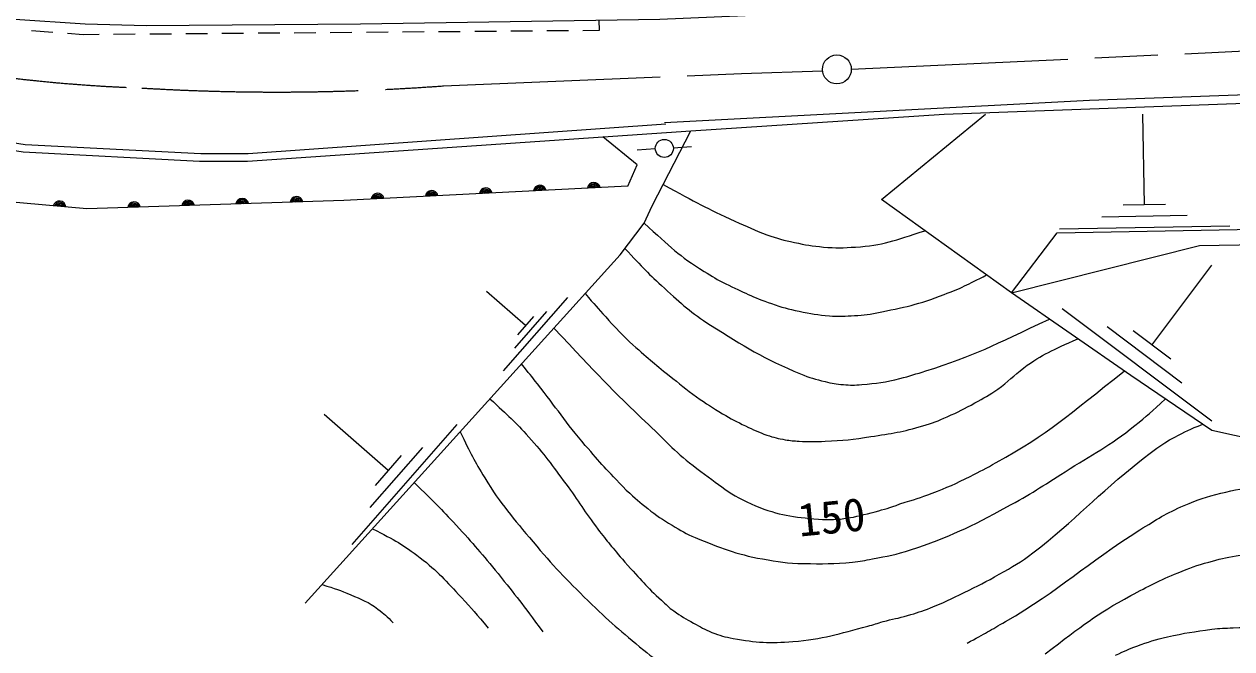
# Model space of a CAD drawing. Units: millimetres, scale not verified. Extents: x 40000 to 680000, y 20000 to 380000.
# Drawn here: x 402368 to 469261, y 236761 to 271351 of the extents above; entities that cross this region are included whole.
import ezdxf
from ezdxf.enums import TextEntityAlignment as Align

# ---------------------------------------------------------------- set-up
doc = ezdxf.new("R2010")
doc.units = ezdxf.units.MM
doc.header["$LTSCALE"] = 1000
doc.linetypes.add('CHAIN', pattern=[18.5, 12, -1.5, 3.5, -1.5])
for name, color, linetype, lineweight in [('M-BGD', 7, 'Continuous', 13), ('M-BMK', 2, 'CHAIN', 13), ('M-BMK-SRVR', 3, 'Continuous', 13), ('M-STR-STRD', 7, 'Continuous', 13)]:
    doc.layers.add(name, color=color, linetype=linetype, lineweight=lineweight)
doc.styles.add('ＭＳ ゴシック', font='')
doc.styles.get('ＭＳ ゴシック').set_extended_font_data('MS Gothic')

msp = doc.modelspace()

# ---------------------------------------------------------------- linework, layer by layer
at = {"layer": 'M-BGD'}
for p, q in [((403963, 270889), (402766, 270979)), ((426522, 270934), (425322, 270924)), ((428522, 270950), (427322, 270940)), ((430522, 270966), (429322, 270957)), ((432521, 270982), (431322, 270973)), ((434215, 270996), (433321, 270989)), ((434196, 271573), (434215, 270996)), ((405629, 270765), (404761, 270830)), ((406522, 270772), (405629, 270765)), ((408522, 270789), (407322, 270779)), ((410522, 270805), (409322, 270795)), ((412522, 270821), (411322, 270811)), ((414522, 270837), (413322, 270827)), ((416522, 270853), (415322, 270844)), ((418522, 270869), (417322, 270860)), ((420522, 270886), (419322, 270876)), ((422522, 270902), (421322, 270892)), ((424522, 270918), (423322, 270908)), ((464415, 261343), (464322, 266373)), ((437327, 264442), (436329, 264382)), ((438325, 264504), (439323, 264568)), ((465594, 261365), (463236, 261321)), ((466784, 260758), (462068, 260670)), ((469154, 260172), (459722, 259998)), ((464838, 253584), (468154, 258002)), ((430144, 254659), (427972, 256555)), ((432464, 256221), (428909, 252149)), ((468151, 249370), (459867, 255588)), ((431304, 255440), (429526, 253404)), ((430588, 255168), (429699, 254150)), ((466495, 251477), (462352, 254586)), ((465874, 252807), (463802, 254361)), ((422531, 246636), (418979, 249737)), ((426326, 249190), (420511, 242531)), ((424428, 247913), (421521, 244583)), ((423257, 247468), (421804, 245803))]:
    msp.add_line(p, q, dxfattribs=at)
for points in [[(368718, 274952), (370922, 273889), (383748, 267858), (389312, 266660), (400079, 264625), (402312, 264282), (412086, 263772), (414741, 263772), (439289, 265447)], [(435804, 262382), (420066, 261590), (405831, 261125), (393863, 262191), (383016, 264404), (364983, 272915)], [(437838, 265900), (461375, 267138), (505910, 268746), (508534, 268746), (512006, 268492), (517086, 267900), (524536, 266206), (527584, 265444), (529786, 264767), (534019, 263243), (544247, 258470)], [(439289, 265447), (453332, 266376), (479070, 267307), (508026, 268238), (514546, 267730), (516493, 267476), (519213, 266916)], [(508089, 259784), (505083, 257300), (488214, 244532), (480205, 246193), (468148, 248850), (463661, 251898), (457057, 256470), (449860, 261634), (455618, 266376)], [(400217, 265031), (402419, 264692), (412155, 264184), (414780, 264184), (437903, 265825)], [(417941, 239282), (435382, 258586), (436704, 260324), (437160, 261296), (439289, 265447)], [(435804, 262382), (436324, 263557), (434413, 265115)], [(457057, 256470), (459594, 259796), (507409, 260679), (518477, 264631)], [(457057, 256470), (467471, 259094), (508089, 259784)]]:
    msp.add_lwpolyline(points, dxfattribs=at)
msp.add_circle((437826, 264472), 500, dxfattribs=at)
for centre, radius, start, end in [((427938, 261932), 354, 11.67966, 174.08484), ((430934, 262083), 354, 11.67966, 174.08484), ((430934, 262083), 283, 13.9037, 171.8608), ((430934, 262083), 212, 17.65003, 168.11447), ((430934, 262083), 142, 25.36176, 160.40274), ((433931, 262234), 354, 11.67966, 174.08484), ((433931, 262234), 283, 13.9037, 171.8608), ((433931, 262234), 212, 17.65003, 168.11447), ((433931, 262234), 142, 25.36176, 160.40274), ((433931, 262234), 100, 35.67942, 150.08508), ((433931, 262234), 100, 35.67942, 150.08508), ((404324, 261205), 354, 3.70915, 166.11433), ((411451, 261254), 354, 10.66628, 173.07146), ((414450, 261352), 354, 10.66628, 173.07146), ((414450, 261352), 283, 12.89032, 170.84742), ((414450, 261352), 212, 16.63665, 167.1011), ((417448, 261450), 354, 10.66628, 173.07146), ((417448, 261450), 283, 12.89032, 170.84742), ((417448, 261450), 212, 16.63665, 167.1011), ((417448, 261450), 142, 24.34838, 159.38937), ((421946, 261630), 354, 11.67966, 174.08484), ((421946, 261630), 283, 13.9037, 171.8608), ((421946, 261630), 212, 17.65003, 168.11447), ((421946, 261630), 142, 25.36176, 160.40274), ((421946, 261630), 100, 35.67942, 150.08508), ((421946, 261630), 100, 35.67942, 150.08508), ((424942, 261781), 354, 11.67966, 174.08484), ((424942, 261781), 283, 13.9037, 171.8608), ((424942, 261781), 212, 17.65003, 168.11447), ((424942, 261781), 142, 25.36176, 160.40274), ((424942, 261781), 100, 35.67942, 150.08508), ((424942, 261781), 100, 35.67942, 150.08508), ((427938, 261932), 283, 13.9037, 171.8608), ((427938, 261932), 212, 17.65003, 168.11447), ((427938, 261932), 142, 25.36176, 160.40274), ((427938, 261932), 100, 35.67942, 150.08508), ((427938, 261932), 100, 35.67942, 150.08508), ((430934, 262083), 100, 35.67942, 150.08508), ((430934, 262083), 100, 35.67942, 150.08508), ((404324, 261205), 283, 5.93319, 163.89029), ((404324, 261205), 212, 9.67952, 160.14396), ((404324, 261205), 142, 17.39125, 152.43223), ((404324, 261205), 100, 27.70891, 142.11457), ((404324, 261205), 100, 27.70891, 142.11457), ((408453, 261157), 354, 10.66628, 173.07146), ((408453, 261157), 283, 12.89032, 170.84742), ((408453, 261157), 212, 16.63665, 167.1011), ((408453, 261157), 142, 24.34838, 159.38937), ((408453, 261157), 100, 34.66604, 149.0717), ((408453, 261157), 100, 34.66604, 149.0717), ((411451, 261254), 283, 12.89032, 170.84742), ((411451, 261254), 212, 16.63665, 167.1011), ((411451, 261254), 142, 24.34838, 159.38937), ((411451, 261254), 100, 34.66604, 149.0717), ((411451, 261254), 100, 34.66604, 149.0717), ((414450, 261352), 142, 24.34838, 159.38937), ((414450, 261352), 100, 34.66604, 149.0717), ((414450, 261352), 100, 34.66604, 149.0717), ((417448, 261450), 100, 34.66604, 149.0717), ((417448, 261450), 100, 34.66604, 149.0717)]:
    msp.add_arc(centre, radius, start, end, dxfattribs=at)
for points, knots in [([(437762, 262469), (439637, 261465), (440144, 261160), (441732, 260449), (442422, 260140), (442801, 259946), (443510, 259687), (444091, 259475), (444430, 259394), (445034, 259264), (445656, 259130), (446010, 259069), (446643, 259010), (447334, 258944), (447728, 258969), (448421, 259010), (449959, 259100), (450548, 259375), (452259, 259913)], [0, 0, 0, 0, 1, 1, 1, 2, 2, 2, 3, 3, 3, 4, 4, 4, 5, 5, 5, 6, 6, 6, 6]), ([(436704, 260324), (438191, 259008), (438616, 258526), (440039, 257655), (440494, 257377), (440742, 257206), (441224, 256978), (442201, 256515), (442740, 256223), (443764, 255877), (444350, 255679), (444682, 255573), (445288, 255454), (445945, 255325), (446314, 255245), (446982, 255200), (447444, 255168), (447705, 255176), (448167, 255200), (448732, 255229), (449051, 255259), (449606, 255369), (451086, 255662), (451928, 255834), (453332, 256385), (454269, 256753), (454615, 256907), (455672, 257464)], [0, 0, 0, 0, 1, 1, 1, 2, 2, 2, 3, 3, 3, 4, 4, 4, 5, 5, 5, 6, 6, 6, 7, 7, 7, 8, 8, 8, 9, 9, 9, 9]), ([(435646, 258933), (436639, 257856), (436935, 257538), (437838, 256724), (438781, 255872), (439304, 255371), (440378, 254692), (442254, 253505), (443324, 252836), (445373, 251982), (445885, 251769), (446191, 251697), (446728, 251559), (447117, 251459), (447342, 251420), (447744, 251390), (448139, 251360), (448364, 251355), (448760, 251390), (449594, 251463), (450065, 251520), (450876, 251728), (451444, 251874), (451756, 251978), (452316, 252152), (455086, 253014), (455989, 253555), (459167, 255020)], [0, 0, 0, 0, 1, 1, 1, 2, 2, 2, 3, 3, 3, 4, 4, 4, 5, 5, 5, 6, 6, 6, 7, 7, 7, 8, 8, 8, 9, 9, 9, 9]), ([(433436, 256432), (433983, 255802), (434127, 255636), (434583, 255138), (435084, 254590), (435253, 254418), (435890, 253760)], [0, 0, 0, 0, 1, 1, 1, 2, 2, 2, 2]), ([(431710, 254522), (434168, 251918), (434814, 251177), (436947, 249180), (437977, 248215), (438486, 247588), (439624, 246752), (440839, 245858), (441487, 245253), (442883, 244679), (444166, 244152), (444975, 244052), (446358, 243946), (447596, 243851), (448310, 244036), (449510, 244356), (450051, 244500), (450257, 244552), (450876, 244786)], [0, 0, 0, 0, 1, 1, 1, 2, 2, 2, 3, 3, 3, 4, 4, 4, 5, 5, 5, 6, 6, 6, 6]), ([(435890, 253760), (436938, 252850), (437213, 252602), (438092, 251898), (438680, 251426), (439004, 251154), (439616, 250712), (440159, 250320), (440479, 250123), (441055, 249781), (441539, 249494), (441819, 249350), (442325, 249104), (442778, 248883), (443035, 248761), (443510, 248596), (443897, 248461), (444123, 248411), (444526, 248342), (444821, 248291), (444989, 248275), (445288, 248257), (445850, 248224), (446166, 248235), (446728, 248257), (447724, 248296), (448282, 248359), (449268, 248511), (450402, 248686), (451046, 248777), (452146, 249104), (452688, 249265), (452986, 249380), (453501, 249612), (454108, 249885), (454443, 250051), (455025, 250374), (455531, 250654), (455820, 250806), (456295, 251136), (456893, 251551), (457146, 251891), (457734, 252321), (458806, 253104), (459309, 253277), (460727, 253929)], [0, 0, 0, 0, 1, 1, 1, 2, 2, 2, 3, 3, 3, 4, 4, 4, 5, 5, 5, 6, 6, 6, 7, 7, 7, 8, 8, 8, 9, 9, 9, 10, 10, 10, 11, 11, 11, 12, 12, 12, 13, 13, 13, 14, 14, 14, 15, 15, 15, 15]), ([(435721, 245548), (434611, 246697), (434305, 247029), (433450, 248025), (432350, 249306), (431847, 250115), (430795, 251436), (430452, 251866), (430344, 252003), (429915, 252535)], [0, 0, 0, 0, 1, 1, 1, 2, 2, 2, 3, 3, 3, 3]), ([(450876, 244786), (451726, 245041), (451969, 245120), (452654, 245378), (453500, 245697), (453963, 245906), (454771, 246310), (455340, 246594), (455654, 246764), (456210, 247072), (459198, 248723), (460099, 249635), (463322, 252152)], [0, 0, 0, 0, 1, 1, 1, 2, 2, 2, 3, 3, 3, 4, 4, 4, 4]), ([(428167, 250600), (429216, 249652), (429528, 249361), (430320, 248489), (431188, 247534), (431599, 246933), (432371, 245899), (433087, 244939), (433408, 244343), (434141, 243395), (434705, 242665), (434904, 242423), (435636, 241568)], [0, 0, 0, 0, 1, 1, 1, 2, 2, 2, 3, 3, 3, 4, 4, 4, 4]), ([(435721, 245548), (436264, 245050), (436424, 244905), (436906, 244532), (437414, 244139), (437708, 243926), (438261, 243600), (438745, 243315), (439009, 243133), (439531, 242923), (440948, 242354), (441755, 242014), (443256, 241738), (444140, 241575), (444644, 241497), (445542, 241484), (446601, 241468), (447199, 241457), (448252, 241568), (448684, 241614), (448925, 241654), (449352, 241738), (450187, 241901), (450663, 241976), (451469, 242246), (453631, 242969), (454801, 243525), (456803, 244616), (458093, 245320), (458784, 245770), (460020, 246564), (461547, 247543), (462486, 247982), (463894, 249126), (464571, 249677), (464820, 249876), (465577, 250597)], [0, 0, 0, 0, 1, 1, 1, 2, 2, 2, 3, 3, 3, 4, 4, 4, 5, 5, 5, 6, 6, 6, 7, 7, 7, 8, 8, 8, 9, 9, 9, 10, 10, 10, 11, 11, 11, 12, 12, 12, 12]), ([(435636, 241568), (436572, 240538), (436818, 240220), (437668, 239452), (437929, 239216), (438058, 239061), (438346, 238859), (438759, 238569), (439004, 238424), (439446, 238182), (439835, 237968), (440052, 237841), (440462, 237674), (440908, 237492), (441174, 237420), (441648, 237335), (442919, 237108), (443663, 237060), (444950, 237166), (446598, 237302), (447498, 237594), (449098, 238012), (449432, 238100), (449613, 238173), (449945, 238266), (450470, 238414), (450777, 238448), (451300, 238605), (451800, 238756), (452083, 238837), (452570, 239028), (453314, 239320), (453713, 239527), (454432, 239875), (455205, 240248), (455632, 240471), (456380, 240891), (457131, 241314), (457558, 241551), (458242, 242076), (460660, 243933), (461770, 245275), (464169, 247156), (464889, 247721), (465290, 248055), (466096, 248489), (466681, 248805), (466913, 248910), (467646, 249195)], [0, 0, 0, 0, 1, 1, 1, 2, 2, 2, 3, 3, 3, 4, 4, 4, 5, 5, 5, 6, 6, 6, 7, 7, 7, 8, 8, 8, 9, 9, 9, 10, 10, 10, 11, 11, 11, 12, 12, 12, 13, 13, 13, 14, 14, 14, 15, 15, 15, 16, 16, 16, 16]), ([(426524, 248782), (427093, 247563), (427297, 247192), (427881, 246223), (428776, 244738), (429448, 244015), (430557, 242683), (431672, 241344), (432357, 240643), (433601, 239423), (434751, 238296), (435438, 237707), (436688, 236693), (437669, 235897), (438011, 235637), (439257, 234728)], [0, 0, 0, 0, 1, 1, 1, 2, 2, 2, 3, 3, 3, 4, 4, 4, 5, 5, 5, 5]), ([(423977, 245963), (425112, 244858), (425425, 244551), (426305, 243600), (427243, 242587), (427738, 241990), (428615, 240924), (429622, 239697), (429935, 239269), (431097, 237707)], [0, 0, 0, 0, 1, 1, 1, 2, 2, 2, 3, 3, 3, 3]), ([(454602, 237081), (455621, 237615), (455899, 237791), (456718, 238266), (459765, 240033), (461184, 241477), (464169, 243346), (465097, 243928), (465618, 244269), (466624, 244701), (467393, 245031), (467843, 245183), (468656, 245378), (470185, 245745), (471069, 245851), (472636, 245971), (474647, 246125), (475786, 246081), (477800, 245971), (478665, 245924), (479145, 245839), (480002, 245717), (480798, 245603), (481246, 245543), (482034, 245378), (483337, 245106), (484059, 244909), (485336, 244532), (486539, 244176), (487222, 243991), (488384, 243516), (489027, 243252), (489377, 243078), (489992, 242754), (490464, 242505), (490733, 242371), (491178, 242076), (491707, 241725), (491980, 241491), (492448, 241060), (492828, 240710), (492979, 240453), (493294, 240044), (494433, 238569), (494625, 237809), (495496, 235811)], [0, 0, 0, 0, 1, 1, 1, 2, 2, 2, 3, 3, 3, 4, 4, 4, 5, 5, 5, 6, 6, 6, 7, 7, 7, 8, 8, 8, 9, 9, 9, 10, 10, 10, 11, 11, 11, 12, 12, 12, 13, 13, 13, 14, 14, 14, 15, 15, 15, 15]), ([(421671, 243411), (422918, 242764), (423344, 242540), (424298, 241809), (425282, 241054), (425740, 240514), (426586, 239607), (427189, 238960), (427391, 238730), (428075, 237901)], [0, 0, 0, 0, 1, 1, 1, 2, 2, 2, 3, 3, 3, 3]), ([(458920, 236488), (461058, 238089), (461688, 238650), (463661, 239706), (464665, 240243), (465229, 240552), (466286, 240976), (466936, 241236), (467302, 241388), (467979, 241568), (468568, 241725), (468901, 241807), (469503, 241907), (469831, 241961), (470018, 241971), (470350, 241992), (470878, 242024), (471175, 242007), (471704, 241992), (472135, 241979), (472377, 241960), (472805, 241907), (473436, 241829), (473790, 241778), (474414, 241653), (475948, 241347), (476793, 241111), (478308, 240722), (479505, 240414), (480175, 240236), (481356, 239875), (482056, 239661), (482446, 239532), (483134, 239282), (483943, 238989), (484395, 238815), (485166, 238436), (485619, 238213), (485860, 238058), (486267, 237758), (487021, 237203), (487229, 236839), (487876, 235980)], [0, 0, 0, 0, 1, 1, 1, 2, 2, 2, 3, 3, 3, 4, 4, 4, 5, 5, 5, 6, 6, 6, 7, 7, 7, 8, 8, 8, 9, 9, 9, 10, 10, 10, 11, 11, 11, 12, 12, 12, 13, 13, 13, 14, 14, 14, 14]), ([(418876, 240318), (419624, 240091), (419856, 240020), (420455, 239758), (421067, 239490), (421433, 239361), (421966, 238959), (422319, 238693), (422455, 238575), (422808, 238204)], [0, 0, 0, 0, 1, 1, 1, 2, 2, 2, 3, 3, 3, 3]), ([(462814, 236404), (463363, 236663), (463529, 236733), (464000, 236912), (464645, 237156), (465022, 237258), (465693, 237420), (466639, 237648), (467184, 237712), (468148, 237843), (468608, 237905), (468870, 237906), (469334, 237928), (470259, 237972), (470779, 237947), (471704, 237928), (472234, 237916), (472531, 237893), (473059, 237843), (473958, 237757), (474457, 237664), (475345, 237504), (476048, 237378), (476437, 237278), (477123, 237081), (478321, 236738), (478733, 236512), (480086, 235896)], [0, 0, 0, 0, 1, 1, 1, 2, 2, 2, 3, 3, 3, 4, 4, 4, 5, 5, 5, 6, 6, 6, 7, 7, 7, 8, 8, 8, 9, 9, 9, 9])]:
    msp.add_open_spline(points, degree=3, knots=knots, dxfattribs=at)
at = {"layer": 'M-BMK'}
for points in [[(448184, 268852), (487706, 270694), (505148, 271286)], [(425600, 267935), (442110, 268612), (446588, 268762)]]:
    msp.add_lwpolyline(points, dxfattribs=at)
for centre, radius, start, end in [((412083, 356615), 88857, 247.70785, 267.93499), ((416345, 392181), 124589, 266.56569, 274.25986)]:
    msp.add_arc(centre, radius, start, end, dxfattribs=at)
at = {"layer": 'M-BMK-SRVR'}
msp.add_circle((447384, 268848), 800, dxfattribs=at)
at = {"layer": 'M-STR-STRD'}
msp.add_lwpolyline([(401854, 271625), (405749, 271371), (409136, 271286), (420989, 271371), (437584, 271625), (455194, 272387), (465947, 273064), (474244, 273403), (499221, 273996), (503624, 273996), (510397, 273657), (512937, 273403), (517594, 272726), (520980, 272133), (528600, 270440), (534104, 268831), (538506, 267392), (540877, 266460), (546900, 263491)], dxfattribs=at)

# ---------------------------------------------------------------- texts
at = {"layer": 'M-BGD', "style": 'ＭＳ ゴシック'}
msp.add_text('150', height=1833, rotation=5.528, dxfattribs=at).set_placement((445366, 242427), align=Align.BOTTOM_LEFT)

doc.saveas('drawing.dxf')
